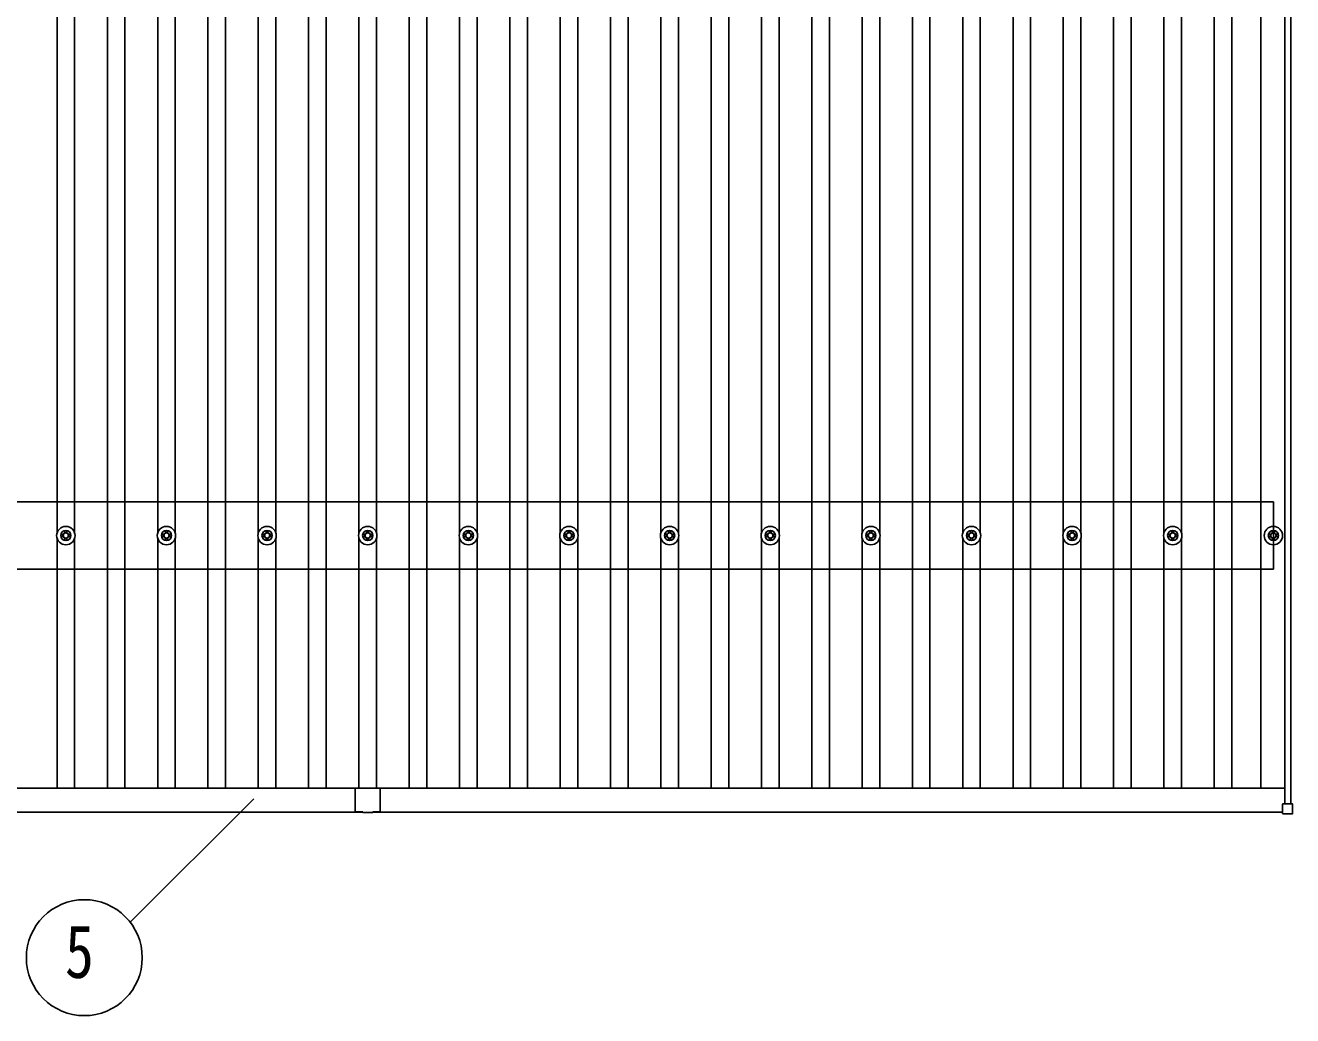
# Model space of a CAD drawing. Units: millimetres, scale not verified. Extents: x -16820 to 16820, y -11880 to 11880.
# Drawn here: x -9365 to -6847, y 2269 to 4237 of the extents above; entities that cross this region are included whole.
import ezdxf
from ezdxf.enums import TextEntityAlignment as Align

# ---------------------------------------------------------------- set-up
doc = ezdxf.new("R2010")
doc.units = ezdxf.units.MM
doc.header["$LTSCALE"] = 50
for name, color, linetype in [('0-5_YKK_13', 4, 'Continuous'), ('0-6_YKK_A1', 4, 'Continuous'), ('0-7_YKK_D', 6, 'Continuous')]:
    doc.layers.add(name, color=color, linetype=linetype)
doc.styles.add('ＭＳ ゴシック', font='')
doc.styles.get('ＭＳ ゴシック').set_extended_font_data('MS Gothic')

msp = doc.modelspace()

# ---------------------------------------------------------------- linework, layer by layer
at = {"layer": '0-5_YKK_13'}
for p, q in [((-9294.92, 3224.87), (-9290.51, 3224.87)), ((-9286.67, 3233.12), (-9286.67, 3228.7)), ((-9283.17, 3233.12), (-9283.17, 3228.7)), ((-9279.34, 3224.87), (-9274.93, 3224.87)), ((-9094.92, 3224.87), (-9090.51, 3224.87)), ((-9086.67, 3233.12), (-9086.67, 3228.7)), ((-9083.17, 3233.12), (-9083.17, 3228.7)), ((-9079.34, 3224.87), (-9074.93, 3224.87)), ((-8894.92, 3224.87), (-8890.51, 3224.87)), ((-8886.67, 3233.12), (-8886.67, 3228.7)), ((-8883.17, 3233.12), (-8883.17, 3228.7)), ((-8879.34, 3224.87), (-8874.93, 3224.87)), ((-8694.92, 3224.87), (-8690.51, 3224.87)), ((-8686.67, 3233.12), (-8686.67, 3228.7)), ((-8683.17, 3233.12), (-8683.17, 3228.7)), ((-8679.34, 3224.87), (-8674.93, 3224.87)), ((-8494.92, 3224.87), (-8490.51, 3224.87)), ((-8486.67, 3233.12), (-8486.67, 3228.7)), ((-8483.17, 3233.12), (-8483.17, 3228.7)), ((-8479.34, 3224.87), (-8474.93, 3224.87)), ((-8294.92, 3224.87), (-8290.51, 3224.87)), ((-8286.67, 3233.12), (-8286.67, 3228.7)), ((-8283.17, 3233.12), (-8283.17, 3228.7)), ((-8279.34, 3224.87), (-8274.93, 3224.87)), ((-8094.92, 3224.87), (-8090.51, 3224.87)), ((-8086.67, 3233.12), (-8086.67, 3228.7)), ((-8083.17, 3233.12), (-8083.17, 3228.7)), ((-8079.34, 3224.87), (-8074.93, 3224.87)), ((-7894.92, 3224.87), (-7890.51, 3224.87)), ((-7886.67, 3233.12), (-7886.67, 3228.7)), ((-7883.17, 3233.12), (-7883.17, 3228.7)), ((-7879.34, 3224.87), (-7874.93, 3224.87)), ((-7694.92, 3224.87), (-7690.51, 3224.87)), ((-7686.67, 3233.12), (-7686.67, 3228.7)), ((-7683.17, 3233.12), (-7683.17, 3228.7)), ((-7679.34, 3224.87), (-7674.93, 3224.87)), ((-7494.92, 3224.87), (-7490.51, 3224.87)), ((-7486.67, 3233.12), (-7486.67, 3228.7)), ((-7483.17, 3233.12), (-7483.17, 3228.7)), ((-7479.34, 3224.87), (-7474.93, 3224.87)), ((-7294.92, 3224.87), (-7290.51, 3224.87)), ((-7286.67, 3233.12), (-7286.67, 3228.7)), ((-7283.17, 3233.12), (-7283.17, 3228.7)), ((-7279.34, 3224.87), (-7274.93, 3224.87)), ((-7094.92, 3224.87), (-7090.51, 3224.87)), ((-7086.67, 3233.12), (-7086.67, 3228.7)), ((-7083.17, 3233.12), (-7083.17, 3228.7)), ((-7079.34, 3224.87), (-7074.93, 3224.87)), ((-6894.92, 3224.87), (-6890.5, 3224.87)), ((-6886.67, 3233.12), (-6886.67, 3228.7)), ((-6883.17, 3233.12), (-6883.17, 3228.7)), ((-6879.34, 3224.87), (-6874.92, 3224.87)), ((-9294.92, 3221.37), (-9290.51, 3221.37)), ((-9286.67, 3217.54), (-9286.67, 3213.12)), ((-9283.17, 3217.54), (-9283.17, 3213.12)), ((-9279.34, 3221.37), (-9274.93, 3221.37)), ((-9094.92, 3221.37), (-9090.51, 3221.37)), ((-9086.67, 3217.54), (-9086.67, 3213.12)), ((-9083.17, 3217.54), (-9083.17, 3213.12)), ((-9079.34, 3221.37), (-9074.93, 3221.37)), ((-8894.92, 3221.37), (-8890.51, 3221.37)), ((-8886.67, 3217.54), (-8886.67, 3213.12)), ((-8883.17, 3217.54), (-8883.17, 3213.12)), ((-8879.34, 3221.37), (-8874.93, 3221.37)), ((-8694.92, 3221.37), (-8690.51, 3221.37)), ((-8686.67, 3217.54), (-8686.67, 3213.12)), ((-8683.17, 3217.54), (-8683.17, 3213.12)), ((-8679.34, 3221.37), (-8674.93, 3221.37)), ((-8494.92, 3221.37), (-8490.51, 3221.37)), ((-8486.67, 3217.54), (-8486.67, 3213.12)), ((-8483.17, 3217.54), (-8483.17, 3213.12)), ((-8479.34, 3221.37), (-8474.93, 3221.37)), ((-8294.92, 3221.37), (-8290.51, 3221.37)), ((-8286.67, 3217.54), (-8286.67, 3213.12)), ((-8283.17, 3217.54), (-8283.17, 3213.12)), ((-8279.34, 3221.37), (-8274.93, 3221.37)), ((-8094.92, 3221.37), (-8090.51, 3221.37)), ((-8086.67, 3217.54), (-8086.67, 3213.12)), ((-8083.17, 3217.54), (-8083.17, 3213.12)), ((-8079.34, 3221.37), (-8074.93, 3221.37)), ((-7894.92, 3221.37), (-7890.51, 3221.37)), ((-7886.67, 3217.54), (-7886.67, 3213.12)), ((-7883.17, 3217.54), (-7883.17, 3213.12)), ((-7879.34, 3221.37), (-7874.93, 3221.37)), ((-7694.92, 3221.37), (-7690.51, 3221.37)), ((-7686.67, 3217.54), (-7686.67, 3213.12)), ((-7683.17, 3217.54), (-7683.17, 3213.12)), ((-7679.34, 3221.37), (-7674.93, 3221.37)), ((-7494.92, 3221.37), (-7490.51, 3221.37)), ((-7486.67, 3217.54), (-7486.67, 3213.12)), ((-7483.17, 3217.54), (-7483.17, 3213.12)), ((-7479.34, 3221.37), (-7474.93, 3221.37)), ((-7294.92, 3221.37), (-7290.51, 3221.37)), ((-7286.67, 3217.54), (-7286.67, 3213.12)), ((-7283.17, 3217.54), (-7283.17, 3213.12)), ((-7279.34, 3221.37), (-7274.93, 3221.37)), ((-7094.92, 3221.37), (-7090.51, 3221.37)), ((-7086.67, 3217.54), (-7086.67, 3213.12)), ((-7083.17, 3217.54), (-7083.17, 3213.12)), ((-7079.34, 3221.37), (-7074.93, 3221.37)), ((-6894.92, 3221.37), (-6890.5, 3221.37)), ((-6886.67, 3217.54), (-6886.67, 3213.12)), ((-6883.17, 3217.54), (-6883.17, 3213.12)), ((-6879.34, 3221.37), (-6874.92, 3221.37)), ((-8709.92, 2720.32), (-8709.92, 2697.72)), ((-8708.92, 2721.32), (-8685.32, 2721.32)), ((-8684.52, 2721.32), (-8660.92, 2721.32)), ((-8659.92, 2720.32), (-8659.92, 2697.72)), ((-8709.92, 2696.92), (-8709.92, 2675.32)), ((-8659.92, 2696.92), (-8659.92, 2675.32)), ((-8694.92, 2674.32), (-8708.92, 2674.32)), ((-8694.92, 2674.32), (-8694.92, 2672.82)), ((-8694.92, 2672.82), (-8674.92, 2672.82)), ((-8674.92, 2674.32), (-8674.92, 2672.82)), ((-8674.92, 2674.32), (-8660.92, 2674.32)), ((-6866.62, 2671.02), (-6866.62, 2689.02)), ((-6865.62, 2690.02), (-6847.62, 2690.02)), ((-6847.62, 2670.02), (-6865.62, 2670.02)), ((-6846.62, 2689.02), (-6846.62, 2671.02))]:
    msp.add_line(p, q, dxfattribs=at)
for centre, radius in [((-9284.92, 3223.12), 18.25), ((-9284.92, 3223.12), 10.15), ((-9284.92, 3223.12), 5.85), ((-9284.92, 3223.12), 5.25), ((-9084.92, 3223.12), 18.25), ((-9084.92, 3223.12), 10.15), ((-9084.92, 3223.12), 5.85), ((-9084.92, 3223.12), 5.25), ((-8884.92, 3223.12), 18.25), ((-8884.92, 3223.12), 10.15), ((-8884.92, 3223.12), 5.85), ((-8884.92, 3223.12), 5.25), ((-8684.92, 3223.12), 18.25), ((-8684.92, 3223.12), 10.15), ((-8684.92, 3223.12), 5.85), ((-8684.92, 3223.12), 5.25), ((-8484.92, 3223.12), 18.25), ((-8484.92, 3223.12), 10.15), ((-8484.92, 3223.12), 5.85), ((-8484.92, 3223.12), 5.25), ((-8284.92, 3223.12), 18.25), ((-8284.92, 3223.12), 10.15), ((-8284.92, 3223.12), 5.85), ((-8284.92, 3223.12), 5.25), ((-8084.92, 3223.12), 18.25), ((-8084.92, 3223.12), 10.15), ((-8084.92, 3223.12), 5.85), ((-8084.92, 3223.12), 5.25), ((-7884.92, 3223.12), 18.25), ((-7884.92, 3223.12), 10.15), ((-7884.92, 3223.12), 5.85), ((-7884.92, 3223.12), 5.25), ((-7684.92, 3223.12), 18.25), ((-7684.92, 3223.12), 10.15), ((-7684.92, 3223.12), 5.85), ((-7684.92, 3223.12), 5.25), ((-7484.92, 3223.12), 18.25), ((-7484.92, 3223.12), 10.15), ((-7484.92, 3223.12), 5.85), ((-7484.92, 3223.12), 5.25), ((-7284.92, 3223.12), 18.25), ((-7284.92, 3223.12), 10.15), ((-7284.92, 3223.12), 5.85), ((-7284.92, 3223.12), 5.25), ((-7084.92, 3223.12), 18.25), ((-7084.92, 3223.12), 10.15), ((-7084.92, 3223.12), 5.85), ((-7084.92, 3223.12), 5.25), ((-6884.92, 3223.12), 18.25), ((-6884.92, 3223.12), 10.15), ((-6884.92, 3223.12), 5.85), ((-6884.92, 3223.12), 5.25)]:
    msp.add_circle(centre, radius, dxfattribs=at)
for centre, radius, start, end in [((-8708.92, 2720.32), 1, 90, 180.00001), ((-8684.92, 2721.62), 0.5, 216.8699, 323.1301), ((-8660.92, 2720.32), 1, 360, 90), ((-8710.22, 2697.32), 0.5, 306.8699, 53.1301), ((-8659.62, 2697.32), 0.5, 126.8699, 233.1301), ((-8708.92, 2675.32), 1, 180.00001, 270), ((-8660.92, 2675.32), 1, 270, 360), ((-6865.62, 2689.02), 1, 90, 180), ((-6865.62, 2671.02), 1, 180, 270), ((-6847.62, 2689.02), 1, 0, 90), ((-6847.62, 2671.02), 1, 270, 0)]:
    msp.add_arc(centre, radius, start, end, dxfattribs=at)
at = {"layer": '0-6_YKK_A1'}
for p, q in [((-9202.42, 2721.3), (-9202.42, 9324.7)), ((-9167.42, 2721.3), (-9167.42, 9324.7)), ((-9002.42, 2721.3), (-9002.42, 9324.7)), ((-8967.42, 2721.3), (-8967.42, 9324.7)), ((-8802.42, 2721.3), (-8802.42, 9324.7)), ((-8767.42, 2721.3), (-8767.42, 9324.7)), ((-8602.42, 2721.3), (-8602.42, 9324.7)), ((-8567.42, 2721.3), (-8567.42, 9324.7)), ((-8402.42, 2721.3), (-8402.42, 9324.7)), ((-8367.42, 2721.3), (-8367.42, 9324.7)), ((-8202.42, 2721.3), (-8202.42, 9324.7)), ((-8167.42, 2721.3), (-8167.42, 9324.7)), ((-8002.42, 2721.3), (-8002.42, 9324.7)), ((-7967.42, 2721.3), (-7967.42, 9324.7)), ((-7802.42, 2721.3), (-7802.42, 9324.7)), ((-7767.42, 2721.3), (-7767.42, 9324.7)), ((-7602.42, 2721.3), (-7602.42, 9324.7)), ((-7567.42, 2721.3), (-7567.42, 9324.7)), ((-7402.42, 2721.3), (-7402.42, 9324.7)), ((-7367.42, 2721.3), (-7367.42, 9324.7)), ((-7202.42, 2721.3), (-7202.42, 9324.7)), ((-7167.42, 2721.3), (-7167.42, 9324.7)), ((-7002.42, 2721.3), (-7002.42, 9324.7)), ((-6967.42, 2721.3), (-6967.42, 9324.7)), ((-6909.92, 2721.3), (-6909.92, 9324.7)), ((-6861.92, 2690.02), (-6861.92, 8062.84)), ((-6849.92, 2690.02), (-6849.92, 8077.84)), ((-9302.42, 3228.3), (-9302.42, 4617.94)), ((-9267.42, 3228.3), (-9267.42, 4617.95)), ((-9102.42, 3228.3), (-9102.42, 4617.94)), ((-9067.42, 3228.3), (-9067.42, 4617.95)), ((-8902.42, 3228.3), (-8902.42, 4617.94)), ((-8867.42, 3228.3), (-8867.42, 4617.95)), ((-8702.42, 3228.3), (-8702.42, 4617.94)), ((-8667.42, 3228.3), (-8667.42, 4617.95)), ((-8502.42, 3228.3), (-8502.42, 4617.94)), ((-8467.42, 3228.3), (-8467.42, 4617.95)), ((-8302.42, 3228.3), (-8302.42, 4617.94)), ((-8267.42, 3228.3), (-8267.42, 4617.95)), ((-8102.42, 3228.3), (-8102.42, 4617.94)), ((-8067.42, 3228.3), (-8067.42, 4617.95)), ((-7902.42, 3228.3), (-7902.42, 4617.94)), ((-7867.42, 3228.3), (-7867.42, 4617.95)), ((-7702.42, 3228.3), (-7702.42, 4617.94)), ((-7667.42, 3228.3), (-7667.42, 4617.95)), ((-7502.42, 3228.3), (-7502.42, 4617.94)), ((-7467.42, 3228.3), (-7467.42, 4617.95)), ((-7302.42, 3228.3), (-7302.42, 4617.94)), ((-7267.42, 3228.3), (-7267.42, 4617.95)), ((-7102.42, 3228.3), (-7102.42, 4617.94)), ((-7067.42, 3228.3), (-7067.42, 4617.95)), ((-6884.92, 3290.12), (-14684.92, 3290.12)), ((-6884.92, 3156.12), (-6884.92, 3290.12)), ((-9302.42, 2721.3), (-9302.42, 3217.94)), ((-9267.42, 2721.3), (-9267.42, 3217.94)), ((-9102.42, 2721.3), (-9102.42, 3217.94)), ((-9067.42, 2721.3), (-9067.42, 3217.94)), ((-8902.42, 2721.3), (-8902.42, 3217.94)), ((-8867.42, 2721.3), (-8867.42, 3217.94)), ((-8702.42, 2721.3), (-8702.42, 3217.94)), ((-8667.42, 2721.3), (-8667.42, 3217.94)), ((-8502.42, 2721.3), (-8502.42, 3217.94)), ((-8467.42, 2721.3), (-8467.42, 3217.94)), ((-8302.42, 2721.3), (-8302.42, 3217.94)), ((-8267.42, 2721.3), (-8267.42, 3217.94)), ((-8102.42, 2721.3), (-8102.42, 3217.94)), ((-8067.42, 2721.3), (-8067.42, 3217.94)), ((-7902.42, 2721.3), (-7902.42, 3217.94)), ((-7867.42, 2721.3), (-7867.42, 3217.94)), ((-7702.42, 2721.3), (-7702.42, 3217.94)), ((-7667.42, 2721.3), (-7667.42, 3217.94)), ((-7502.42, 2721.3), (-7502.42, 3217.94)), ((-7467.42, 2721.3), (-7467.42, 3217.94)), ((-7302.42, 2721.3), (-7302.42, 3217.94)), ((-7267.42, 2721.3), (-7267.42, 3217.94)), ((-7102.42, 2721.3), (-7102.42, 3217.94)), ((-7067.42, 2721.3), (-7067.42, 3217.94)), ((-6884.92, 3156.12), (-14684.92, 3156.12)), ((-14707.92, 2721.3), (-6861.92, 2721.3)), ((-14703.22, 2673.32), (-8694.92, 2673.32)), ((-8674.92, 2673.32), (-6866.62, 2673.32))]:
    msp.add_line(p, q, dxfattribs=at)
at = {"layer": '0-7_YKK_D'}
msp.add_line((-9156.92, 2454.67), (-8911.58, 2700.01), dxfattribs=at)
msp.add_circle((-9248.21, 2384.39), 115.2, dxfattribs=at)

# ---------------------------------------------------------------- texts
at = {"layer": '0-7_YKK_D', "style": 'ＭＳ ゴシック', "width": 0.8}
msp.add_text('5', height=105.6, dxfattribs=at).set_placement((-9286.61, 2312.39), align=Align.BOTTOM_LEFT)

doc.saveas('drawing.dxf')
